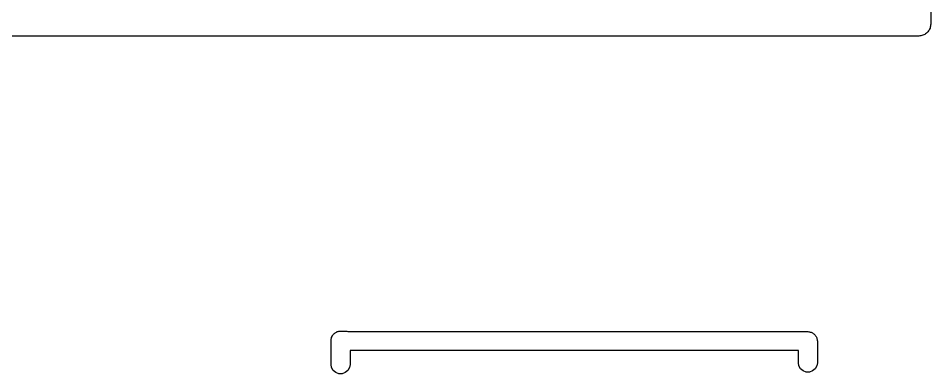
# Model space of a CAD drawing. Extents: x 0 to 102, y -163 to 0.
# Drawn here: x 90.36 to 100.13, y -153.74 to -149.94 of the extents above; entities that cross this region are included whole.
import ezdxf

# ---------------------------------------------------------------- set-up
doc = ezdxf.new("R2010")
doc.units = 0
doc.header["$MEASUREMENT"] = 0
doc.layers.add('BLACK', color=7, linetype='CONTINUOUS')

msp = doc.modelspace()

# ---------------------------------------------------------------- linework, layer by layer
at = {"layer": 'Black'}
for p, q in [((100.127, -139.051), (100.127, -150)), ((100.097, -150.082), (100.089, -150.089)), ((100.103, -150.072), (100.097, -150.082)), ((100.11, -150.064), (100.103, -150.072)), ((100.114, -150.053), (100.11, -150.064)), ((100.119, -150.043), (100.114, -150.053)), ((100.121, -150.032), (100.119, -150.043)), ((100.125, -150.022), (100.121, -150.032)), ((100.127, -150), (100.125, -150.011)), ((100.125, -150.011), (100.125, -150.022)), ((100, -150.127), (89.0526, -150.127)), ((100.011, -150.125), (100, -150.127)), ((100.022, -150.125), (100.011, -150.125)), ((100.032, -150.121), (100.022, -150.125)), ((100.043, -150.119), (100.032, -150.121)), ((100.053, -150.114), (100.043, -150.119)), ((100.063, -150.11), (100.053, -150.114)), ((100.072, -150.103), (100.063, -150.11)), ((100.082, -150.097), (100.072, -150.103)), ((100.089, -150.089), (100.082, -150.097)), ((93.7398, -153.313), (93.7455, -153.306)), ((93.7455, -153.306), (93.7532, -153.302)), ((93.7532, -153.302), (93.76, -153.296)), ((93.76, -153.296), (93.7684, -153.293)), ((93.7684, -153.293), (93.7761, -153.288)), ((93.7761, -153.288), (93.7848, -153.287)), ((93.7848, -153.287), (93.7932, -153.284)), ((93.7932, -153.284), (93.802, -153.284)), ((93.802, -153.284), (93.8108, -153.282)), ((93.8108, -153.282), (93.8616, -153.282)), ((93.8616, -153.282), (93.8704, -153.284)), ((93.8704, -153.284), (93.8792, -153.284)), ((93.8792, -153.284), (93.8876, -153.287)), ((93.8876, -153.287), (93.8904, -153.287)), ((93.8904, -153.287), (98.8121, -153.287)), ((98.8121, -153.287), (98.8208, -153.289)), ((98.8208, -153.289), (98.8297, -153.289)), ((98.8297, -153.289), (98.8381, -153.292)), ((98.8381, -153.292), (98.8468, -153.293)), ((98.8468, -153.293), (98.8545, -153.298)), ((98.8545, -153.298), (98.8629, -153.301)), ((98.8629, -153.301), (98.8697, -153.307)), ((98.8697, -153.307), (98.8774, -153.311)), ((93.7092, -153.384), (93.7107, -153.375)), ((93.7092, -153.638), (93.7092, -153.384)), ((93.7107, -153.366), (93.7138, -153.358)), ((93.7107, -153.375), (93.7107, -153.366)), ((93.7138, -153.358), (93.7153, -153.349)), ((93.7153, -153.349), (93.7198, -153.341)), ((93.7198, -153.341), (93.7228, -153.333)), ((93.7228, -153.333), (93.7285, -153.326)), ((93.7285, -153.326), (93.733, -153.318)), ((93.733, -153.318), (93.7398, -153.313)), ((98.8774, -153.311), (98.8831, -153.318)), ((98.8831, -153.318), (98.8899, -153.324)), ((98.8899, -153.324), (98.8943, -153.331)), ((98.8943, -153.331), (98.9, -153.338)), ((98.9, -153.338), (98.9031, -153.346)), ((98.9031, -153.346), (98.9075, -153.354)), ((98.9075, -153.354), (98.9091, -153.363)), ((98.9091, -153.363), (98.9121, -153.371)), ((98.9121, -153.371), (98.9121, -153.38)), ((98.9121, -153.38), (98.9137, -153.389)), ((98.9137, -153.389), (98.9137, -153.62)), ((98.7105, -153.49), (93.9124, -153.49)), ((93.9124, -153.49), (93.9124, -153.638)), ((98.7105, -153.62), (98.7105, -153.49)), ((93.7153, -153.673), (93.7092, -153.638)), ((93.733, -153.703), (93.7153, -153.673)), ((93.9063, -153.673), (93.8886, -153.703)), ((93.9124, -153.638), (93.9063, -153.673)), ((98.7166, -153.655), (98.7105, -153.62)), ((98.7342, -153.685), (98.7166, -153.655)), ((98.7613, -153.708), (98.7342, -153.685)), ((98.8899, -153.685), (98.8629, -153.708)), ((98.9075, -153.655), (98.8899, -153.685)), ((98.9137, -153.62), (98.9075, -153.655)), ((93.76, -153.726), (93.733, -153.703)), ((93.7932, -153.738), (93.76, -153.726)), ((93.8284, -153.738), (93.7932, -153.738)), ((93.8616, -153.726), (93.8284, -153.738)), ((93.8886, -153.703), (93.8616, -153.726)), ((98.7944, -153.72), (98.7613, -153.708)), ((98.8297, -153.72), (98.7944, -153.72)), ((98.8629, -153.708), (98.8297, -153.72))]:
    msp.add_line(p, q, dxfattribs=at)

doc.saveas('drawing.dxf')
